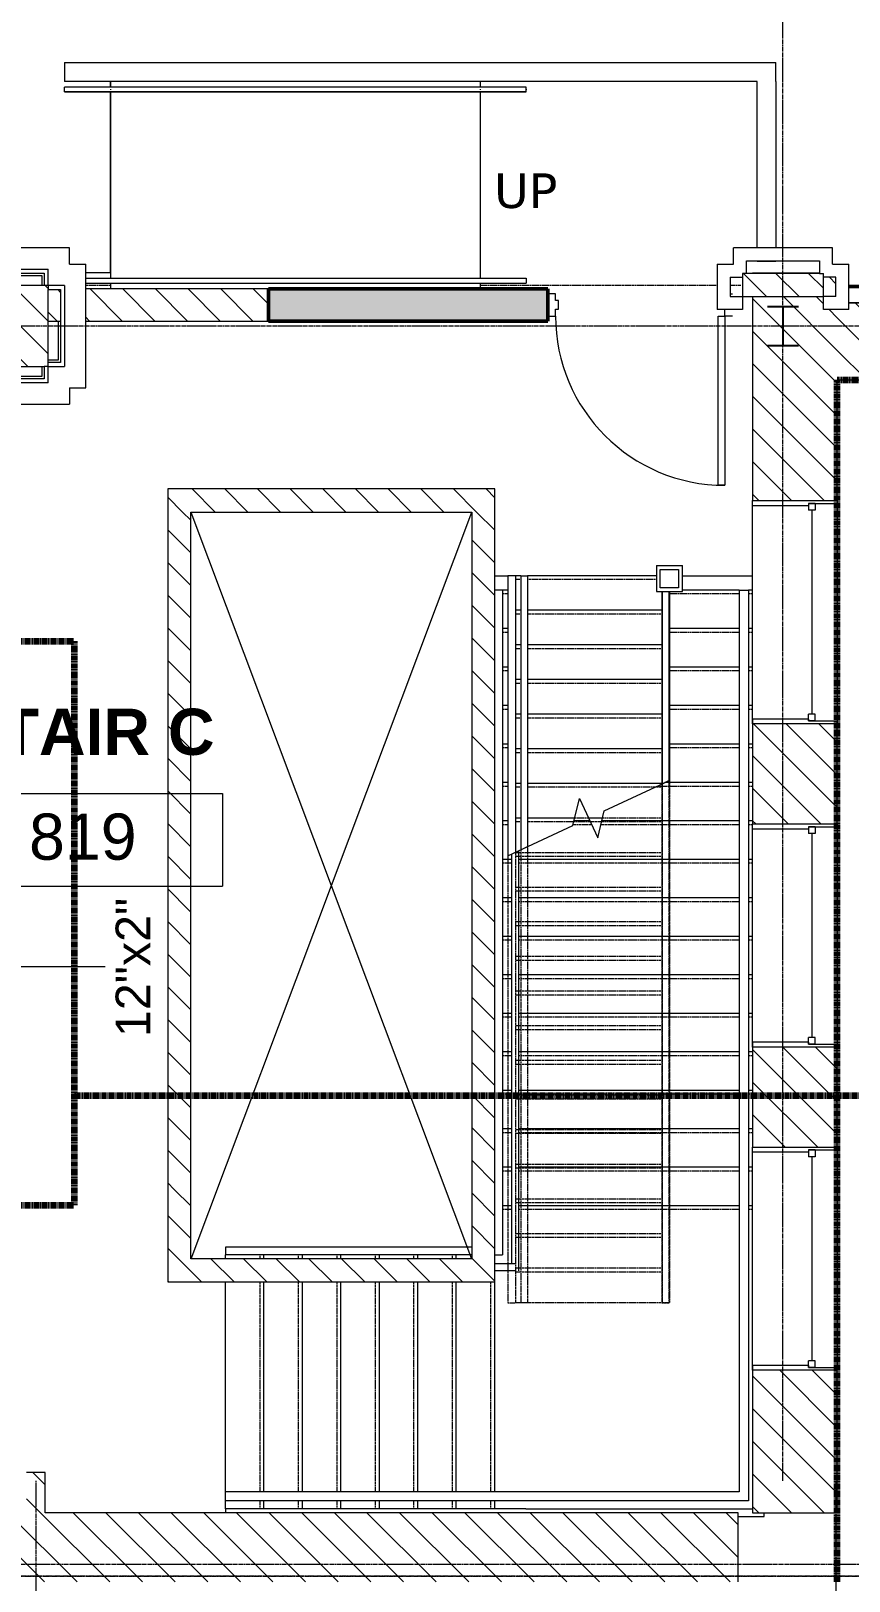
# Model space of a CAD drawing. Header units: inches. Extents: x -956 to 1409, y -1111 to 895.
# Drawn here: x -84.3 to 128.3, y -555.4 to -152.6 of the extents above; entities that cross this region are included whole.
import ezdxf

# ---------------------------------------------------------------- set-up
doc = ezdxf.new("R2010")
doc.units = ezdxf.units.IN
doc.header["$MEASUREMENT"] = 0
for name, pattern in [('Double Dash 3_8_', [1, 0.375, -0.125, 0.125, -0.125, 0.125, -0.125]), ('Double Dash 3_8__2_', [1, 0.375, -0.125, 0.125, -0.125, 0.125, -0.125]), ('Grid Line 1_4_', [0.4375, 0.25, -0.0625, 0.0625, -0.0625]), ('Overhead 1_16_', [0.101562, 0.0625, -0.039062]), ('Overhead 1_16__2_', [0.101562, 0.0625, -0.039062])]:
    doc.linetypes.add(name, pattern=pattern)
for name, color, linetype, lineweight in [('A-AREA-IDEN', 2, 'Continuous', 9), ('A-DETL', 90, 'Continuous', 13), ('A-DETL-THIN', 151, 'Continuous', 13), ('A-DOOR', 31, 'Continuous', 13), ('A-DOOR-FRAM', 31, 'Continuous', 20), ('A-FLOR', 192, 'Continuous', 13), ('A-FLOR-HRAL', 11, 'Continuous', 13), ('A-FLOR-HRAL-MBND', 5, 'Continuous', 13), ('A-FLOR-LEVL', 51, 'Continuous', 9), ('A-FLOR-LEVL-TEXT', 2, 'Continuous', 9), ('A-FLOR-OVHD', 1, 'Overhead 1_16__2_', 9), ('A-GENM', 13, 'Continuous', 9), ('A-GLAZ', 151, 'Continuous', 13), ('A-WALL', 113, 'Continuous', 13), ('A-WALL-PATT', 111, 'Continuous', 13), ('C-PROP-LINE', 91, 'Double Dash 3_8_', 20), ('E-CABL-TRAY-IDEN', 211, 'Continuous', 9), ('I-WALL', 2, 'Continuous', 13), ('S-COLS', 52, 'Continuous', 13), ('S-COLS-SYMB', 171, 'Continuous', 20), ('S-GRID', 1, 'Continuous', 9), ('S-STRS', 31, 'Continuous', 13), ('S-STRS-MBND', 31, 'Continuous', 13)]:
    doc.layers.add(name, color=color, linetype=linetype, lineweight=lineweight)
doc.styles.add('Arial_1', font='arial.ttf', dxfattribs={"height": 9})
doc.styles.add('Arial_3', font='arial.ttf', dxfattribs={"height": 12})
doc.styles.add('Arial_B', font='arialbd.ttf', dxfattribs={"height": 12})
doc.styles.add('Verdana', font='verdana.ttf', dxfattribs={"height": 9})
pattern_1 = [(135, (0, 0), (-4.24264, -4.24264), [])]

# ---------------------------------------------------------------- blocks, each defined once
blk = doc.blocks.new('Railing - Railing-855383-8TH FLOOR TELECOM UNDERFLOOR ROUTING PLAN')
at = {"layer": 'A-FLOR-HRAL', "color": 53, "lineweight": 9}
for p, q in [((40.65, -366.45), (40.65, -457.87)), ((42.4, -365.63), (42.4, -457.87)), ((40.65, -457.87), (40.65, -472.99)), ((42.4, -457.87), (42.4, -474.74)), ((41.52, -472.99), (36.27, -472.99)), ((41.52, -474.74), (36.27, -474.74))]:
    blk.add_line(p, q, dxfattribs=at)
blk = doc.blocks.new('Railing - Railing-855387-8TH FLOOR TELECOM UNDERFLOOR ROUTING PLAN')
at = {"layer": 'A-FLOR-HRAL', "color": 53, "lineweight": 9}
for p, q in [((99.82, -297.87), (102.23, -297.87)), ((99.82, -297.87), (99.82, -457.87)), ((102.23, -297.87), (102.23, -457.87)), ((99.82, -457.87), (99.82, -532.16)), ((102.23, -457.87), (102.23, -534.58)), ((-33.73, -534.58), (-33.73, -532.16)), ((36.27, -532.16), (-33.73, -532.16)), ((36.27, -534.58), (-33.73, -534.58)), ((46.27, -532.16), (36.27, -532.16)), ((46.27, -534.58), (36.27, -534.58)), ((99.82, -532.16), (46.27, -532.16)), ((102.23, -534.58), (46.27, -534.58))]:
    blk.add_line(p, q, dxfattribs=at)
blk = doc.blocks.new('Railing - Railing-856077-8TH FLOOR TELECOM UNDERFLOOR ROUTING PLAN')
at = {"layer": 'A-FLOR-HRAL', "color": 53, "lineweight": 9}
for p, q in [((43.02, -294.12), (44.77, -294.12)), ((43.02, -294.12), (43.02, -365.34)), ((44.77, -294.12), (44.77, -364.52)), ((43.02, -365.34), (44.77, -364.52))]:
    blk.add_line(p, q, dxfattribs=at)
at = {"layer": 'A-FLOR-HRAL-MBND', "color": 53, "linetype": 'Overhead 1_16_', "lineweight": 9}
for p, q in [((43.02, -365.34), (43.02, -483.12)), ((44.77, -364.52), (44.77, -483.12)), ((44.77, -483.12), (43.02, -483.12))]:
    blk.add_line(p, q, dxfattribs=at)
blk = doc.blocks.new('Railing - 6 1_4_-856964-8TH FLOOR TELECOM UNDERFLOOR ROUTING PLAN')
at = {"layer": 'A-FLOR-HRAL', "color": 53, "lineweight": 9}
for p, q in [((3.375, 3.375), (-3.375, 3.375)), ((-3.375, -3.375), (-3.375, 3.375)), ((2.375, 2.375), (-2.375, 2.375)), ((-2.375, 2.375), (-2.375, -2.375)), ((2.375, -2.375), (2.375, 2.375)), ((3.375, 3.375), (3.375, -3.375)), ((3.375, -3.375), (-3.375, -3.375)), ((-2.375, -2.375), (2.375, -2.375))]:
    blk.add_line(p, q, dxfattribs=at)
blk = doc.blocks.new('Railing - Railing-856081-8TH FLOOR TELECOM UNDERFLOOR ROUTING PLAN')
at = {"layer": 'A-FLOR-HRAL', "color": 53, "lineweight": 9}
for p, q in [((79.77, -298.24), (79.77, -348.2)), ((81.52, -298.24), (81.52, -347.39)), ((79.77, -348.2), (81.52, -347.39))]:
    blk.add_line(p, q, dxfattribs=at)
at = {"layer": 'A-FLOR-HRAL-MBND', "color": 53, "linetype": 'Overhead 1_16_', "lineweight": 9}
for p, q in [((79.77, -348.2), (79.77, -483.12)), ((81.52, -347.39), (81.52, -483.12)), ((81.52, -483.12), (79.77, -483.12))]:
    blk.add_line(p, q, dxfattribs=at)
at = {"extrusion": (0, 0, -1), "zscale": -1}
blk.add_blockref('Railing - 6 1_4_-856964-8TH FLOOR TELECOM UNDERFLOOR ROUTING PLAN', (-81.65, -294.87), dxfattribs=at)
blk = doc.blocks.new('Decorative-Column - 8th - Standard-V6-8TH FLOOR TELECOM UNDERFLOOR ROUTING PLAN')
at = {"layer": 'A-GENM'}
h = blk.add_hatch(dxfattribs=at)
h.set_pattern_fill('FP_15', color=53, style=0, pattern_type=2)
h.set_pattern_definition([(135, (90.32, 229.744), (-4.24264, -4.24264), [])])
h.paths.add_polyline_path([(3.74, -10), (10.5, -10), (10.5, 11), (-10.5, 11), (-10.5, -10), (-7.31, -10)], flags=0)
at = {"layer": 'A-GENM', "color": 53}
for p, q in [((-16.07, 16.57), (-16.07, 20.82)), ((16.07, 20.82), (-16.07, 20.82)), ((16.07, 16.57), (16.07, 20.82)), ((-20.32, 16.57), (-20.32, -15.57)), ((-16.07, 16.57), (-20.32, 16.57)), ((16.07, 16.57), (20.32, 16.57)), ((20.32, -15.57), (20.32, 16.57)), ((-10.5, 15.25), (-10.5, 11)), ((-10.5, 15.25), (10.5, 15.25)), ((-9.5, 14.25), (9.5, 14.25)), ((-9.5, 11), (-9.5, 14.25)), ((-8.84, 11), (-8.84, 13.59)), ((-8.84, 13.59), (8.84, 13.59)), ((8.84, 13.59), (8.84, 11)), ((9.5, 14.25), (9.5, 11)), ((10.5, 11), (10.5, 15.25)), ((-14.75, -10), (-14.75, 11)), ((-10.5, 11), (-14.75, 11)), ((-13.75, 10), (-10.5, 10)), ((-13.75, -9), (-13.75, 10)), ((-13.09, -8.34), (-13.09, 9.34)), ((-13.09, 9.34), (-10.5, 9.34)), ((-10.5, 11), (-10.5, 10)), ((-10.5, 11), (-9.5, 11)), ((10.5, 11), (9.5, 11)), ((10.5, 11), (10.5, 10)), ((14.75, 11), (10.5, 11)), ((10.5, 10), (13.75, 10)), ((13.75, 10), (13.75, -9)), ((14.75, 11), (14.75, -10)), ((13.09, 1.79), (13.09, -8.34)), ((-14.75, -10), (-10.5, -10)), ((-10.5, -9), (-13.75, -9)), ((-10.5, -8.34), (-13.09, -8.34)), ((-10.5, -10), (-10.5, -9)), ((-10.5, -10), (-10.5, -14.25)), ((-10.5, -10), (-9.5, -10)), ((-9.5, -13.25), (-9.5, -10)), ((-8.84, -12.59), (-8.84, -10)), ((8.84, -10), (8.84, -12.59)), ((10.5, -10), (9.5, -10)), ((9.5, -10), (9.5, -13.25)), ((13.09, -8.34), (10.5, -8.34)), ((10.5, -10), (10.5, -9)), ((13.75, -9), (10.5, -9)), ((10.5, -10), (14.75, -10)), ((10.5, -14.25), (10.5, -10)), ((-16.07, -15.57), (-20.32, -15.57)), ((-16.07, -15.57), (-16.07, -19.82)), ((10.5, -14.25), (-10.5, -14.25)), ((9.5, -13.25), (-9.5, -13.25)), ((8.84, -12.59), (-8.84, -12.59)), ((16.07, -15.57), (20.32, -15.57)), ((16.07, -15.57), (16.07, -19.82)), ((-16.07, -19.82), (16.07, -19.82))]:
    blk.add_line(p, q, dxfattribs=at)
at = {"layer": 'S-COLS', "color": 133, "lineweight": 20}
for p, q in [((-10.5, 10), (-10.5, -9)), ((9.5, 11), (-9.5, 11)), ((10.5, -9), (10.5, 10)), ((-9.5, -10), (9.5, -10))]:
    blk.add_line(p, q, dxfattribs=at)
blk = doc.blocks.new('Double Hung - 58_ x 92_-1085034-8TH FLOOR TELECOM UNDERFLOOR ROUTING PLAN')
at = {"layer": 'A-GLAZ', "color": 133, "lineweight": 20}
for p, q in [((-29, 11), (-28.25, 11)), ((-28.25, 3.5), (-28.25, 11)), ((28.25, 3.5), (28.25, 11)), ((29, 11), (28.25, 11)), ((-28.25, 5.25), (-28.25, 3.5)), ((-28.25, 5.25), (-26.5, 5.25)), ((-26.5, 5.25), (-26.5, 3.5)), ((-26.5, 4.375), (26.5, 4.375)), ((26.5, 5.25), (26.5, 3.5)), ((28.25, 5.25), (26.5, 5.25)), ((28.25, 5.25), (28.25, 3.5)), ((-28.25, 3.5), (-26.5, 3.5)), ((-28.25, 3.5), (-27.75, 3.5)), ((-27.75, -11), (-27.75, 3.5)), ((28.25, 3.5), (26.5, 3.5)), ((27.75, 3.5), (28.25, 3.5)), ((27.75, 3.5), (27.75, -11)), ((-27.75, -11), (-29, -11)), ((27.75, -11), (29, -11))]:
    blk.add_line(p, q, dxfattribs=at)
blk = doc.blocks.new('Decorative-Pier - 8th - Standard-3382644-8TH FLOOR TELECOM UNDERFLOOR ROUTING PLAN')
at = {"layer": 'A-GENM'}
h = blk.add_hatch(dxfattribs=at)
h.set_pattern_fill('FP_27', color=53, style=0, pattern_type=2)
h.set_pattern_definition([(315, (111.18, -225.569), (4.24264, 4.24264), [])])
h.paths.add_polyline_path([(10.5, -4), (-10.5, -4), (-10.5, -10), (10.5, -10), (10.5, -5.63)], flags=0)
at = {"layer": 'A-GENM', "color": 53}
for p, q in [((-17.14, -0.61), (-10.5, -0.61)), ((-17.14, -0.61), (-17.14, -12.39)), ((-13.75, -4), (-13.75, -9)), ((-13.75, -4), (-10.5, -4)), ((-10.5, -0.61), (-10.5, -4)), ((10.5, -4), (10.5, -0.61)), ((10.5, -0.61), (17.14, -0.61)), ((13.75, -4), (10.5, -4)), ((13.75, -9), (13.75, -4)), ((17.14, -12.39), (17.14, -0.61)), ((-13.75, -9), (-10.5, -9)), ((-10.5, -9), (-10.5, -10)), ((-9.5, -10), (-10.5, -10)), ((-9.5, -13.25), (-9.5, -10)), ((9.5, -10), (10.5, -10)), ((9.5, -10), (9.5, -13.25)), ((10.5, -10), (10.5, -9)), ((13.75, -9), (10.5, -9)), ((-12.89, -12.39), (-17.14, -12.39)), ((-12.89, -12.39), (-12.89, -16.64)), ((9.5, -13.25), (-9.5, -13.25)), ((17.14, -12.39), (12.89, -12.39)), ((12.89, -12.39), (12.89, -16.64)), ((-12.89, -16.64), (12.89, -16.64))]:
    blk.add_line(p, q, dxfattribs=at)
at = {"layer": 'S-COLS', "color": 133, "lineweight": 20}
for p, q in [((10.5, -4), (-10.5, -4)), ((-10.5, -4), (-10.5, -9)), ((10.5, -9), (10.5, -4)), ((-9.5, -10), (9.5, -10))]:
    blk.add_line(p, q, dxfattribs=at)
blk = doc.blocks.new('Single-HM Frame - Stair - 90min 44_-4006819-8TH FLOOR TELECOM UNDERFLOOR ROUTING PLAN')
at = {"layer": 'A-DOOR', "color": 253}
for p, q in [((-22, 2.87), (-21.99, 46.87)), ((-21.99, 46.87), (-20.24, 46.87)), ((-20.24, 46.87), (-20.25, 2.87)), ((-20.25, 2.87), (-22, 2.87))]:
    blk.add_line(p, q, dxfattribs=at)
blk.add_arc((-22, 2.87), 44, 360, 89.99, dxfattribs=at)
at = {"layer": 'A-DOOR-FRAM', "color": 133}
for p, q in [((-24, 2.87), (-22, 2.87)), ((-22, 2.87), (-22, 1.19)), ((21.25, 1.12), (21.25, -1.12)), ((22, 1.12), (21.25, 1.12)), ((22, 2.87), (22, 1.12)), ((24, 2.87), (22, 2.87)), ((-23.39, -2.87), (-24, -2.87)), ((21.25, -1.12), (22, -1.12)), ((22, -1.12), (22, -2.87)), ((22, -2.87), (24, -2.87))]:
    blk.add_line(p, q, dxfattribs=at)
blk = doc.blocks.new('Railing - Railing-5363172-8TH FLOOR TELECOM UNDERFLOOR ROUTING PLAN')
at = {"layer": 'A-FLOR-HRAL', "color": 53, "lineweight": 9}
for p, q in [((-70, -216.83), (-63.57, -216.83)), ((-63.57, -216.83), (32.43, -216.83)), ((32.43, -216.83), (44.43, -216.83)), ((44.43, -216.83), (44.43, -218.08)), ((-70, -218.08), (-63.57, -218.08)), ((-63.57, -218.08), (32.43, -218.08)), ((32.43, -218.08), (44.43, -218.08))]:
    blk.add_line(p, q, dxfattribs=at)
blk = doc.blocks.new('Top Rail Type - Top Rail_Internal_-5372701-8TH FLOOR TELECOM UNDERFLOOR ROUTING PLAN')
at = {"layer": 'A-FLOR-HRAL', "color": 53, "lineweight": 9}
for p, q in [((-63.6, -167.16), (-75.57, -167.16)), ((-75.57, -167.88), (-75.57, -167.69)), ((-75.57, -168.41), (-63.6, -168.41)), ((32.4, -167.16), (-63.6, -167.16)), ((-63.6, -168.41), (32.4, -168.41)), ((44.43, -167.16), (32.4, -167.16)), ((32.4, -168.41), (44.43, -168.41)), ((44.43, -167.69), (44.43, -167.88))]:
    blk.add_line(p, q, dxfattribs=at)
for points in [[(-63.57, -167.69), (-63.57, -167.72), (-63.57, -167.78), (-63.57, -167.84), (-63.57, -167.87)], [(32.43, -167.69), (32.43, -167.72), (32.43, -167.78), (32.43, -167.84), (32.43, -167.87)]]:
    blk.add_open_spline(points, degree=3, dxfattribs=at)
blk = doc.blocks.new('Top Rail Type - Top Rail_Internal_-V118-8TH FLOOR TELECOM UNDERFLOOR ROUTING PLAN')
at = {"layer": 'A-FLOR-HRAL', "color": 53, "lineweight": 9}
for p, q in [((-75.57, -168.41), (-75.57, -167.16)), ((-63.57, -167.16), (-75.57, -167.16)), ((-63.57, -168.41), (-75.57, -168.41)), ((32.43, -167.16), (-63.57, -167.16)), ((32.43, -168.41), (-63.57, -168.41)), ((44.43, -167.16), (32.43, -167.16)), ((44.43, -168.41), (32.43, -168.41)), ((44.43, -168.41), (44.43, -167.16))]:
    blk.add_line(p, q, dxfattribs=at)
blk = doc.blocks.new('Family - ___-850868-8TH FLOOR TELECOM UNDERFLOOR ROUTING PLAN')
at = {"layer": 'C-PROP-LINE', "color": 133, "linetype": 'Double Dash 3_8__2_'}
blk.add_line((-889.89, -554.08), (389.27, -554.08), dxfattribs=at)
blk = doc.blocks.new('Family - ___-851313-8TH FLOOR TELECOM UNDERFLOOR ROUTING PLAN')
at = {"layer": 'C-PROP-LINE', "color": 133, "linetype": 'Double Dash 3_8__2_'}
blk.add_line((389.27, -554.08), (-889.89, -554.08), dxfattribs=at)
blk = doc.blocks.new('18433_1 - AEO NY - CENTRAL_rvt-1-8TH FLOOR TELECOM UNDERFLOOR ROUTING PLAN')
at = {"layer": 'A-WALL-PATT', "lineweight": 9}
h = blk.add_hatch(dxfattribs=at)
h.set_pattern_fill('FP_1', color=53, style=0, pattern_type=2)
h.set_pattern_definition(pattern_1)
h.paths.add_polyline_path([(125.27, -537.62), (125.27, -500.62), (103.27, -500.62), (103.27, -537.62)], flags=0)
h.paths.add_polyline_path([(125.27, -442.62), (125.27, -416.62), (103.27, -416.62), (103.27, -442.62)], flags=0)
h.paths.add_polyline_path([(125.27, -358.62), (125.27, -332.62), (103.27, -332.62), (103.27, -358.62)], flags=0)
h.paths.add_polyline_path([(125.27, -274.62), (125.27, -224.96), (121.68, -224.96), (121.68, -221.57), (103.27, -221.57), (103.27, -274.62)], flags=0)
h.paths.add_polyline_path([(121.68, -221.57), (124.93, -221.57), (124.93, -216.57), (121.68, -216.57), (121.68, -219.94)], flags=0)
h = blk.add_hatch(dxfattribs=at)
h.set_pattern_fill('FP_1', color=53, style=0, pattern_type=2)
h.set_pattern_definition(pattern_1)
h.paths.add_polyline_path([(-22.54, -227.96), (-22.54, -219.58), (-70, -219.58), (-70, -227.96), (-42.38, -227.96)], flags=0)
h.paths.add_polyline_path([(-76.57, -227.96), (-76.57, -219.74), (-79.82, -219.74), (-79.82, -227.96)], flags=0)
at = {"layer": 'A-WALL-PATT'}
for points in [[(41.9, -227.96), (41.9, -219.58), (-22.54, -219.58), (-22.54, -227.96)], [(41.9, -227.96), (50.04, -227.96), (50.04, -219.58), (41.9, -219.58)]]:
    blk.add_hatch(color=253, dxfattribs=at).paths.add_polyline_path(points, flags=0)
at = {"layer": 'A-WALL-PATT', "lineweight": 9}
h = blk.add_hatch(dxfattribs=at)
h.set_pattern_fill('FP_1', color=53, style=0, pattern_type=2)
h.set_pattern_definition(pattern_1)
h.paths.add_polyline_path([(633.4, -243.24), (633.4, -223.24), (632.32, -223.24), (632.32, -224.96), (625.68, -224.96), (625.68, -223.24), (604.68, -223.24), (604.68, -224.96), (598.04, -224.96), (598.04, -223.24), (585.27, -223.24), (585.27, -243.24), (620.57, -243.24)], flags=0)
h.paths.add_polyline_path([(532.18, -243.24), (537.27, -243.24), (537.27, -223.24), (513.27, -223.24), (513.27, -243.24)], flags=0)
h.paths.add_polyline_path([(441.27, -243.24), (465.27, -243.24), (465.27, -223.24), (441.27, -223.24)], flags=0)
h.paths.add_polyline_path([(333.27, -243.24), (393.27, -243.24), (393.27, -223.24), (382.82, -223.24), (382.82, -224.96), (376.18, -224.96), (376.18, -223.24), (355.18, -223.24), (355.18, -224.96), (348.54, -224.96), (348.54, -223.24), (333.27, -223.24), (333.27, -232.04)], flags=0)
h.paths.add_polyline_path([(285.27, -243.24), (285.27, -223.24), (261.27, -223.24), (261.27, -243.24)], flags=0)
h.paths.add_polyline_path([(213.27, -243.24), (213.27, -223.24), (189.27, -223.24), (189.27, -243.24)], flags=0)
h.paths.add_polyline_path([(141.27, -243.24), (141.27, -223.24), (128.32, -223.24), (128.32, -224.96), (125.27, -224.96), (125.27, -243.24), (134.41, -243.24)], flags=0)
h = blk.add_hatch(dxfattribs=at)
h.set_pattern_fill('FP_1', color=53, style=0, pattern_type=2)
h.set_pattern_definition(pattern_1)
h.paths.add_polyline_path([(30.27, -277.58), (36.27, -277.58), (36.27, -271.58), (-48.73, -271.58), (-48.73, -277.58), (-42.38, -277.58)], flags=0)
h = blk.add_hatch(dxfattribs=at)
h.set_pattern_fill('FP_1', color=53, style=0, pattern_type=2)
h.set_pattern_definition(pattern_1)
h.paths.add_polyline_path([(-42.73, -381.11), (-42.73, -277.58), (-48.73, -277.58), (-48.73, -381.11)], flags=0)
h = blk.add_hatch(dxfattribs=at)
h.set_pattern_fill('FP_1', color=53, style=0, pattern_type=2)
h.set_pattern_definition(pattern_1)
h.paths.add_polyline_path([(36.27, -477.62), (36.27, -277.58), (30.27, -277.58), (30.27, -477.62)], flags=0)
h = blk.add_hatch(dxfattribs=at)
h.set_pattern_fill('FP_1', color=53, style=0, pattern_type=2)
h.set_pattern_definition(pattern_1)
h.paths.add_polyline_path([(-42.73, -453.6), (-42.73, -381.11), (-48.73, -381.11), (-48.73, -453.6)], flags=0)
h = blk.add_hatch(dxfattribs=at)
h.set_pattern_fill('FP_1', color=53, style=0, pattern_type=2)
h.set_pattern_definition(pattern_1)
h.paths.add_polyline_path([(-42.73, -477.62), (-42.73, -453.6), (-48.73, -453.6), (-48.73, -477.62)], flags=0)
h = blk.add_hatch(dxfattribs=at)
h.set_pattern_fill('FP_1', color=53, style=0, pattern_type=2)
h.set_pattern_definition(pattern_1)
h.paths.add_polyline_path([(30.27, -477.62), (30.27, -471.62), (-42.73, -471.62), (-42.73, -477.62), (-42.38, -477.62)], flags=0)
h = blk.add_hatch(dxfattribs=at)
h.set_pattern_fill('FP_1', color=53, style=0, pattern_type=2)
h.set_pattern_definition(pattern_1)
h.paths.add_polyline_path([(-80.54, -537.62), (-80.54, -527.18), (-85.41, -527.18), (-85.41, -537.62)], flags=0)
h = blk.add_hatch(dxfattribs=at)
h.set_pattern_fill('FP_1', color=53, style=0, pattern_type=2)
h.set_pattern_definition(pattern_1)
h.paths.add_polyline_path([(99.52, -555.62), (99.52, -537.62), (-361.03, -537.62), (-361.03, -555.62), (46.01, -555.62)], flags=0)
h.paths.add_polyline_path([(-514.73, -555.62), (-513.41, -555.62), (-513.41, -537.62), (-853.35, -537.62), (-853.35, -555.62), (-520.1, -555.62)], flags=0)
at = {"layer": 'A-DETL-THIN', "color": 53, "lineweight": 9}
for p, q in [((-42.73, -277.58), (30.18, -471.62)), ((-42.63, -471.62), (30.27, -277.58))]:
    blk.add_line(p, q, dxfattribs=at)
at = {"layer": 'A-FLOR', "color": 253}
for p, q in [((-63.57, -167.16), (-63.57, -165.66)), ((-63.57, -215.32), (-63.57, -168.41)), ((-70, -215.32), (-63.57, -215.32))]:
    blk.add_line(p, q, dxfattribs=at)
at = {"layer": 'A-FLOR', "color": 53, "lineweight": 9}
for p, q in [((36.27, -294.12), (39.65, -294.12)), ((85.02, -294.12), (103.27, -294.12)), ((-33.73, -532.16), (-33.73, -477.62)), ((-33.73, -536.62), (-33.73, -534.58))]:
    blk.add_line(p, q, dxfattribs=at)
at = {"layer": 'A-FLOR-LEVL', "color": 53}
for p, q in [((-63.57, -165.66), (-63.57, -167.16)), ((-63.57, -168.41), (-63.57, -216.83)), ((32.43, -165.66), (32.43, -167.16)), ((32.43, -168.41), (32.43, -216.83)), ((-63.57, -218.08), (-63.57, -219.58)), ((32.43, -218.08), (32.43, -219.58))]:
    blk.add_line(p, q, dxfattribs=at)
at = {"layer": 'A-FLOR-OVHD', "color": 53, "linetype": 'Overhead 1_16_'}
for p, q in [((-63.57, -218.74), (-70, -218.74)), ((94.04, -218.74), (32.43, -218.74)), ((100.18, -218.74), (97.43, -218.74))]:
    blk.add_line(p, q, dxfattribs=at)
at = {"layer": 'A-WALL', "color": 133, "lineweight": 20}
for p, q in [((120.68, -215.55), (103.27, -215.55)), ((103.27, -221.57), (103.27, -274.62)), ((125.27, -243.24), (141.27, -243.24)), ((125.27, -274.62), (125.27, -243.24)), ((36.27, -271.58), (-48.73, -271.58)), ((-48.73, -271.58), (-48.73, -277.58)), ((36.27, -277.58), (36.27, -271.58)), ((-48.73, -277.58), (-48.73, -381.11)), ((-42.73, -277.58), (30.27, -277.58)), ((-42.73, -381.11), (-42.73, -277.58)), ((30.27, -277.58), (30.27, -471.62)), ((36.27, -477.62), (36.27, -277.58)), ((103.27, -274.62), (125.27, -274.62)), ((125.27, -332.62), (103.27, -332.62)), ((103.27, -332.62), (103.27, -358.62)), ((125.27, -358.62), (125.27, -332.62)), ((103.27, -358.62), (125.27, -358.62)), ((-48.73, -381.11), (-48.73, -453.6)), ((-42.73, -453.6), (-42.73, -381.11)), ((125.27, -416.62), (103.27, -416.62)), ((103.27, -416.62), (103.27, -442.62)), ((125.27, -442.62), (125.27, -416.62)), ((103.27, -442.62), (125.27, -442.62)), ((-48.73, -453.6), (-48.73, -477.62)), ((-42.73, -471.62), (-42.73, -453.6)), ((30.27, -471.62), (-42.73, -471.62)), ((-48.73, -477.62), (-42.73, -477.62)), ((-42.73, -477.62), (30.27, -477.62)), ((30.27, -477.62), (36.27, -477.62)), ((125.27, -500.62), (103.27, -500.62)), ((103.27, -500.62), (103.27, -537.62)), ((125.27, -537.62), (125.27, -500.62)), ((99.52, -537.62), (-80.54, -537.62)), ((99.52, -555.62), (99.52, -537.62)), ((103.27, -537.62), (125.27, -537.62))]:
    blk.add_line(p, q, dxfattribs=at)
at = {"layer": 'A-WALL', "color": 53, "lineweight": 9}
for p, q in [((141.27, -223.24), (128.32, -223.24)), ((103.27, -332.62), (103.27, -274.62)), ((125.27, -274.62), (125.27, -332.62)), ((103.27, -416.62), (103.27, -358.62)), ((125.27, -358.62), (125.27, -416.62)), ((103.27, -500.62), (103.27, -442.62)), ((125.27, -442.62), (125.27, -500.62))]:
    blk.add_line(p, q, dxfattribs=at)
at = {"layer": 'I-WALL', "color": 253}
for p, q in [((-75.57, -160.78), (109.31, -160.78)), ((-75.57, -160.78), (-75.57, -165.66)), ((109.31, -165.66), (109.31, -160.78)), ((104.43, -165.66), (-75.57, -165.66)), ((104.43, -208.93), (104.43, -165.66)), ((109.31, -165.66), (109.31, -208.93)), ((104.43, -212.49), (104.43, -212.32)), ((109.31, -212.49), (104.43, -212.49)), ((109.31, -212.32), (109.31, -212.49)), ((128.32, -223.24), (141.27, -223.24))]:
    blk.add_line(p, q, dxfattribs=at)
at = {"layer": 'I-WALL', "color": 133, "lineweight": 20}
for p, q in [((-22.54, -219.58), (-70, -219.58)), ((-22.54, -227.96), (-22.54, -219.58)), ((-79.82, -227.96), (-76.57, -227.96)), ((-70, -227.96), (-22.54, -227.96)), ((-80.54, -527.18), (-85.41, -527.18)), ((-80.54, -537.62), (-80.54, -527.18))]:
    blk.add_line(p, q, dxfattribs=at)
at = {"layer": 'I-WALL', "color": 213, "lineweight": 50}
for p, q in [((41.9, -219.58), (-22.54, -219.58)), ((-22.54, -219.58), (-22.54, -227.96)), ((50.04, -219.58), (41.9, -219.58)), ((50.04, -227.96), (50.04, -219.58)), ((213.27, -218.99), (128.32, -218.99)), ((-22.54, -227.96), (41.9, -227.96)), ((41.9, -227.96), (50.04, -227.96))]:
    blk.add_line(p, q, dxfattribs=at)
at = {"layer": 'S-GRID', "linetype": 'Grid Line 1_4_'}
for p, q in [((111.15, -529.37), (111.15, 870.85)), ((965.79, -229.24), (-931.82, -229.24)), ((-82.98, -529.37), (-82.98, -1087.29)), ((124.9, -529.37), (124.9, -1087.29)), ((444.9, -551.12), (-904.42, -551.12))]:
    blk.add_line(p, q, dxfattribs=at)
at = {"layer": 'S-STRS', "color": 53, "lineweight": 9}
for p, q in [((38.27, -297.87), (36.27, -297.87)), ((38.27, -297.87), (38.27, -307.87)), ((39.65, -297.87), (38.27, -297.87)), ((41.65, -294.12), (39.65, -294.12)), ((39.65, -294.12), (39.65, -366.91)), ((41.65, -294.12), (41.65, -303.12)), ((43.02, -294.12), (41.65, -294.12)), ((78.27, -294.12), (44.77, -294.12)), ((99.82, -297.87), (85.02, -297.87)), ((103.27, -297.87), (102.23, -297.87)), ((79.65, -298.24), (79.65, -303.12)), ((81.65, -298.24), (81.65, -347.33)), ((41.65, -303.12), (41.65, -312.12)), ((43.02, -303.12), (41.65, -303.12)), ((79.65, -303.12), (44.77, -303.12)), ((79.65, -303.12), (79.65, -312.12)), ((38.27, -307.87), (38.27, -317.87)), ((39.65, -307.87), (38.27, -307.87)), ((99.82, -307.87), (81.65, -307.87)), ((103.27, -307.87), (102.23, -307.87)), ((41.65, -312.12), (41.65, -321.12)), ((43.02, -312.12), (41.65, -312.12)), ((79.65, -312.12), (44.77, -312.12)), ((79.65, -312.12), (79.65, -321.12)), ((38.27, -317.87), (38.27, -327.87)), ((39.65, -317.87), (38.27, -317.87)), ((99.82, -317.87), (81.65, -317.87)), ((103.27, -317.87), (102.23, -317.87)), ((41.65, -321.12), (41.65, -330.12)), ((43.02, -321.12), (41.65, -321.12)), ((79.65, -321.12), (44.77, -321.12)), ((79.65, -321.12), (79.65, -330.12)), ((38.27, -327.87), (38.27, -337.87)), ((39.65, -327.87), (38.27, -327.87)), ((41.65, -330.12), (41.65, -339.12)), ((43.02, -330.12), (41.65, -330.12)), ((79.65, -330.12), (44.77, -330.12)), ((79.65, -330.12), (79.65, -339.12)), ((99.82, -327.87), (81.65, -327.87)), ((103.27, -327.87), (102.23, -327.87)), ((38.27, -337.87), (38.27, -347.87)), ((39.65, -337.87), (38.27, -337.87)), ((99.82, -337.87), (81.65, -337.87)), ((103.27, -337.87), (102.23, -337.87)), ((41.65, -339.12), (41.65, -348.12)), ((43.02, -339.12), (41.65, -339.12)), ((79.65, -339.12), (44.77, -339.12)), ((79.65, -339.12), (79.65, -348.12)), ((38.27, -347.87), (38.27, -357.87)), ((39.65, -347.87), (38.27, -347.87)), ((41.65, -348.12), (41.65, -357.12)), ((43.02, -348.12), (41.65, -348.12)), ((79.65, -348.12), (44.77, -348.12)), ((79.65, -348.12), (79.65, -348.26)), ((99.82, -347.87), (80.48, -347.87)), ((103.27, -347.87), (102.23, -347.87)), ((38.27, -357.87), (38.27, -367.87)), ((39.65, -357.87), (38.27, -357.87)), ((41.65, -357.12), (41.65, -365.98)), ((43.02, -357.12), (41.65, -357.12)), ((57.03, -357.12), (44.77, -357.12)), ((61, -357.87), (56.85, -357.87)), ((64.26, -357.12), (60.65, -357.12)), ((99.82, -357.87), (64.08, -357.87)), ((103.27, -357.87), (102.23, -357.87)), ((38.27, -367.87), (38.27, -377.87)), ((40.65, -367.87), (38.27, -367.87)), ((99.82, -367.87), (42.4, -367.87)), ((103.27, -367.87), (102.23, -367.87)), ((38.27, -377.87), (38.27, -387.87)), ((40.65, -377.87), (38.27, -377.87)), ((99.82, -377.87), (42.4, -377.87)), ((103.27, -377.87), (102.23, -377.87)), ((38.27, -387.87), (38.27, -397.87)), ((40.65, -387.87), (38.27, -387.87)), ((99.82, -387.87), (42.4, -387.87)), ((103.27, -387.87), (102.23, -387.87)), ((38.27, -397.87), (38.27, -407.87)), ((40.65, -397.87), (38.27, -397.87)), ((99.82, -397.87), (42.4, -397.87)), ((103.27, -397.87), (102.23, -397.87)), ((38.27, -407.87), (38.27, -417.87)), ((40.65, -407.87), (38.27, -407.87)), ((99.82, -407.87), (42.4, -407.87)), ((103.27, -407.87), (102.23, -407.87)), ((38.27, -417.87), (38.27, -427.87)), ((40.65, -417.87), (38.27, -417.87)), ((99.82, -417.87), (42.4, -417.87)), ((103.27, -417.87), (102.23, -417.87)), ((38.27, -427.87), (38.27, -437.87)), ((40.65, -427.87), (38.27, -427.87)), ((99.82, -427.87), (42.4, -427.87)), ((103.27, -427.87), (102.23, -427.87)), ((38.27, -437.87), (38.27, -447.87)), ((40.65, -437.87), (38.27, -437.87)), ((99.82, -437.87), (42.4, -437.87)), ((103.27, -437.87), (102.23, -437.87)), ((38.27, -447.87), (38.27, -457.87)), ((40.65, -447.87), (38.27, -447.87)), ((99.82, -447.87), (42.4, -447.87)), ((103.27, -447.87), (102.23, -447.87)), ((38.27, -457.87), (38.27, -459.83)), ((40.65, -457.87), (38.27, -457.87)), ((99.82, -457.87), (42.4, -457.87)), ((103.27, -457.87), (102.23, -457.87)), ((38.27, -459.83), (38.27, -470.62)), ((-33.73, -468.62), (-33.73, -470.62)), ((30.27, -468.62), (-33.73, -468.62)), ((-23.73, -470.62), (-33.73, -470.62)), ((-33.73, -471.62), (-33.73, -470.62)), ((-13.73, -470.62), (-23.73, -470.62)), ((-23.73, -471.62), (-23.73, -470.62)), ((-3.73, -470.62), (-13.73, -470.62)), ((-13.73, -471.62), (-13.73, -470.62)), ((6.27, -470.62), (-3.73, -470.62)), ((-3.73, -471.62), (-3.73, -470.62)), ((16.27, -470.62), (6.27, -470.62)), ((6.27, -471.62), (6.27, -470.62)), ((26.27, -470.62), (16.27, -470.62)), ((16.27, -471.62), (16.27, -470.62)), ((30.27, -470.62), (26.27, -470.62)), ((26.27, -471.62), (26.27, -470.62)), ((36.27, -470.62), (38.27, -470.62)), ((-33.73, -532.16), (-33.73, -477.62)), ((-23.73, -532.16), (-23.73, -477.62)), ((-13.73, -532.16), (-13.73, -477.62)), ((-3.73, -532.16), (-3.73, -477.62)), ((6.27, -532.16), (6.27, -477.62)), ((16.27, -532.16), (16.27, -477.62)), ((26.27, -532.16), (26.27, -477.62)), ((36.27, -532.16), (36.27, -477.62)), ((-33.73, -536.62), (-33.73, -534.58)), ((-23.73, -536.62), (-23.73, -534.58)), ((-13.73, -536.62), (-13.73, -534.58)), ((-3.73, -536.62), (-3.73, -534.58)), ((6.27, -536.62), (6.27, -534.58)), ((16.27, -536.62), (16.27, -534.58)), ((26.27, -536.62), (26.27, -534.58)), ((36.27, -536.62), (36.27, -534.58)), ((-33.73, -536.62), (-33.73, -537.62)), ((-23.73, -536.62), (-33.73, -536.62)), ((-13.73, -536.62), (-23.73, -536.62)), ((-3.73, -536.62), (-13.73, -536.62)), ((6.27, -536.62), (-3.73, -536.62)), ((16.27, -536.62), (6.27, -536.62)), ((26.27, -536.62), (16.27, -536.62)), ((36.27, -536.62), (26.27, -536.62)), ((44.31, -536.62), (36.27, -536.62)), ((44.31, -536.62), (103.27, -536.62)), ((99.52, -538.62), (106.27, -538.62)), ((106.27, -538.62), (106.27, -537.62))]:
    blk.add_line(p, q, dxfattribs=at)
at = {"layer": 'S-STRS', "color": 53, "linetype": 'Overhead 1_16_', "lineweight": 9}
for p, q in [((43.02, -295.12), (41.65, -295.12)), ((78.27, -295.12), (44.77, -295.12)), ((39.65, -298.87), (38.27, -298.87)), ((99.82, -298.87), (81.65, -298.87)), ((103.27, -298.87), (102.23, -298.87)), ((43.02, -304.12), (41.65, -304.12)), ((79.65, -304.12), (44.77, -304.12)), ((39.65, -308.87), (38.27, -308.87)), ((99.82, -308.87), (81.65, -308.87)), ((103.27, -308.87), (102.23, -308.87)), ((43.02, -313.12), (41.65, -313.12)), ((79.65, -313.12), (44.77, -313.12)), ((39.65, -318.87), (38.27, -318.87)), ((43.02, -322.12), (41.65, -322.12)), ((79.65, -322.12), (44.77, -322.12)), ((99.82, -318.87), (81.65, -318.87)), ((103.27, -318.87), (102.23, -318.87)), ((39.65, -328.87), (38.27, -328.87)), ((99.82, -328.87), (81.65, -328.87)), ((103.27, -328.87), (102.23, -328.87)), ((43.02, -331.12), (41.65, -331.12)), ((79.65, -331.12), (44.77, -331.12)), ((39.65, -338.87), (38.27, -338.87)), ((43.02, -340.12), (41.65, -340.12)), ((79.65, -340.12), (44.77, -340.12)), ((99.82, -338.87), (81.65, -338.87)), ((103.27, -338.87), (102.23, -338.87)), ((39.65, -348.87), (38.27, -348.87)), ((43.02, -349.12), (41.65, -349.12)), ((77.8, -349.12), (44.77, -349.12)), ((99.82, -348.87), (78.34, -348.87)), ((103.27, -348.87), (102.23, -348.87)), ((43.02, -358.12), (41.65, -358.12)), ((56.79, -358.12), (44.77, -358.12)), ((64.02, -358.12), (61.11, -358.12)), ((39.65, -358.87), (38.27, -358.87)), ((61.46, -358.87), (56.61, -358.87)), ((99.82, -358.87), (63.84, -358.87)), ((103.27, -358.87), (102.23, -358.87)), ((40.65, -368.87), (38.27, -368.87)), ((99.82, -368.87), (42.4, -368.87)), ((103.27, -368.87), (102.23, -368.87)), ((40.65, -378.87), (38.27, -378.87)), ((99.82, -378.87), (42.4, -378.87)), ((103.27, -378.87), (102.23, -378.87)), ((40.65, -388.87), (38.27, -388.87)), ((99.82, -388.87), (42.4, -388.87)), ((103.27, -388.87), (102.23, -388.87)), ((40.65, -398.87), (38.27, -398.87)), ((99.82, -398.87), (42.4, -398.87)), ((103.27, -398.87), (102.23, -398.87)), ((40.65, -408.87), (38.27, -408.87)), ((99.82, -408.87), (42.4, -408.87)), ((103.27, -408.87), (102.23, -408.87)), ((40.65, -418.87), (38.27, -418.87)), ((99.82, -418.87), (42.4, -418.87)), ((103.27, -418.87), (102.23, -418.87)), ((40.65, -428.87), (38.27, -428.87)), ((99.82, -428.87), (42.4, -428.87)), ((103.27, -428.87), (102.23, -428.87)), ((40.65, -438.87), (38.27, -438.87)), ((99.82, -438.87), (42.4, -438.87)), ((103.27, -438.87), (102.23, -438.87)), ((40.65, -448.87), (38.27, -448.87)), ((99.82, -448.87), (42.4, -448.87)), ((103.27, -448.87), (102.23, -448.87)), ((40.65, -458.87), (38.27, -458.87)), ((99.82, -458.87), (42.4, -458.87)), ((103.27, -458.87), (102.23, -458.87)), ((-24.73, -471.62), (-24.73, -470.62)), ((-14.73, -471.62), (-14.73, -470.62)), ((-4.73, -471.62), (-4.73, -470.62)), ((5.27, -471.62), (5.27, -470.62)), ((15.27, -471.62), (15.27, -470.62)), ((25.27, -471.62), (25.27, -470.62)), ((-24.73, -532.16), (-24.73, -477.62)), ((-14.73, -532.16), (-14.73, -477.62)), ((-4.73, -532.16), (-4.73, -477.62)), ((5.27, -532.16), (5.27, -477.62)), ((15.27, -532.16), (15.27, -477.62)), ((25.27, -532.16), (25.27, -477.62)), ((35.27, -532.16), (35.27, -477.62)), ((-24.73, -536.62), (-24.73, -534.58)), ((-14.73, -536.62), (-14.73, -534.58)), ((-4.73, -536.62), (-4.73, -534.58)), ((5.27, -536.62), (5.27, -534.58)), ((15.27, -536.62), (15.27, -534.58)), ((25.27, -536.62), (25.27, -534.58)), ((35.27, -536.62), (35.27, -534.58))]:
    blk.add_line(p, q, dxfattribs=at)
at = {"layer": 'S-STRS-MBND', "color": 53, "lineweight": 9}
for p, q in [((64.73, -355.22), (81.65, -347.33)), ((56.57, -359.02), (58.27, -352.02)), ((58.27, -352.02), (63.03, -362.22)), ((63.03, -362.22), (64.73, -355.22)), ((39.65, -366.91), (56.57, -359.02))]:
    blk.add_line(p, q, dxfattribs=at)
at = {"layer": 'S-STRS-MBND', "color": 53, "linetype": 'Overhead 1_16_', "lineweight": 9}
for p, q in [((79.65, -349.12), (77.8, -349.12)), ((79.65, -348.26), (79.65, -483.12)), ((81.65, -347.33), (81.65, -483.12)), ((61.11, -358.12), (56.79, -358.12)), ((60.65, -357.12), (57.03, -357.12)), ((79.65, -358.12), (64.02, -358.12)), ((79.65, -357.12), (64.26, -357.12)), ((41.65, -365.98), (41.65, -483.12)), ((79.65, -366.12), (41.65, -366.12)), ((39.65, -366.91), (39.65, -483.12)), ((79.65, -367.12), (41.65, -367.12)), ((79.65, -375.12), (41.65, -375.12)), ((79.65, -376.12), (41.65, -376.12)), ((79.65, -384.12), (41.65, -384.12)), ((79.65, -385.12), (41.65, -385.12)), ((79.65, -393.12), (41.65, -393.12)), ((79.65, -394.12), (41.65, -394.12)), ((79.65, -402.12), (41.65, -402.12)), ((79.65, -403.12), (41.65, -403.12)), ((79.65, -411.12), (41.65, -411.12)), ((79.65, -412.12), (41.65, -412.12)), ((79.65, -420.12), (41.65, -420.12)), ((79.65, -421.12), (41.65, -421.12)), ((79.65, -429.12), (41.65, -429.12)), ((79.65, -430.12), (41.65, -430.12)), ((79.65, -438.12), (41.65, -438.12)), ((79.65, -439.12), (41.65, -439.12)), ((79.65, -447.12), (41.65, -447.12)), ((79.65, -448.12), (41.65, -448.12)), ((79.65, -456.12), (41.65, -456.12)), ((79.65, -457.12), (41.65, -457.12)), ((79.65, -465.12), (41.65, -465.12)), ((79.65, -466.12), (41.65, -466.12)), ((79.65, -474.12), (41.65, -474.12)), ((79.65, -475.12), (41.65, -475.12)), ((39.65, -483.12), (41.65, -483.12)), ((79.65, -483.12), (41.65, -483.12)), ((79.65, -483.12), (81.65, -483.12))]:
    blk.add_line(p, q, dxfattribs=at)
at = {"color": 53, "lineweight": 9}
for name, p in [('Top Rail Type - Top Rail_Internal_-5372701-8TH FLOOR TELECOM UNDERFLOOR ROUTING PLAN', (0, 0)), ('Top Rail Type - Top Rail_Internal_-V118-8TH FLOOR TELECOM UNDERFLOOR ROUTING PLAN', (0, 0)), ('Decorative-Column - 8th - Standard-V6-8TH FLOOR TELECOM UNDERFLOOR ROUTING PLAN', (-90.32, -229.74)), ('Railing - Railing-5363172-8TH FLOOR TELECOM UNDERFLOOR ROUTING PLAN', (0, 0)), ('Railing - Railing-856081-8TH FLOOR TELECOM UNDERFLOOR ROUTING PLAN', (0, 0)), ('Railing - Railing-855387-8TH FLOOR TELECOM UNDERFLOOR ROUTING PLAN', (0, 0)), ('Railing - Railing-856077-8TH FLOOR TELECOM UNDERFLOOR ROUTING PLAN', (0, 0)), ('Railing - Railing-855383-8TH FLOOR TELECOM UNDERFLOOR ROUTING PLAN', (0, 0))]:
    blk.add_blockref(name, p, dxfattribs=at)
for name, p, rotation in [('Decorative-Pier - 8th - Standard-3382644-8TH FLOOR TELECOM UNDERFLOOR ROUTING PLAN', (111.18, -225.57), 180), ('Single-HM Frame - Stair - 90min 44_-4006819-8TH FLOOR TELECOM UNDERFLOOR ROUTING PLAN', (74.04, -223.77), 180), ('Double Hung - 58_ x 92_-1085034-8TH FLOOR TELECOM UNDERFLOOR ROUTING PLAN', (114.27, -303.62), 269.9999999999999), ('Double Hung - 58_ x 92_-1085034-8TH FLOOR TELECOM UNDERFLOOR ROUTING PLAN', (114.27, -387.62), 269.9999999999999), ('Double Hung - 58_ x 92_-1085034-8TH FLOOR TELECOM UNDERFLOOR ROUTING PLAN', (114.27, -471.62), 269.9999999999999)]:
    blk.add_blockref(name, p, dxfattribs=dict(at, rotation=rotation))
at = {"color": 133, "linetype": 'Double Dash 3_8__2_', "lineweight": 20}
blk.add_blockref('Family - ___-851313-8TH FLOOR TELECOM UNDERFLOOR ROUTING PLAN', (0, 0), dxfattribs=at)
at = {"layer": 'A-FLOR-LEVL-TEXT', "color": 253, "insert": (36.07, -189.57), "char_height": 9, "width": 19.865, "attachment_point": 1, "line_spacing_factor": 0.994243, "style": 'Verdana', "bg_fill": 3, "box_fill_scale": 1.25, "bg_fill_color": 256, "bg_fill_true_color": 13158600, "bg_fill_transparency": 0}
blk.add_mtext('UP', dxfattribs=at)
at = {"color": 133, "linetype": 'Double Dash 3_8__2_', "lineweight": 20}
blk.add_blockref('Family - ___-850868-8TH FLOOR TELECOM UNDERFLOOR ROUTING PLAN', (0, 0), dxfattribs=at)
blk = doc.blocks.new('W-Wide Flange-Column - W10X45-819166-8TH FLOOR TELECOM UNDERFLOOR ROUTING PLAN')
at = {"layer": 'S-COLS-SYMB', "color": 63, "lineweight": 25}
for p, q in [((-4.01, 5.05), (4.01, 5.05)), ((0, 5.05), (0, -5.05)), ((-4.01, -5.05), (4.01, -5.05))]:
    blk.add_line(p, q, dxfattribs=at)
blk = doc.blocks.new('5649_structural model_2019_rvt-1-8TH FLOOR TELECOM UNDERFLOOR ROUTING PLAN')
at = {"color": 123, "lineweight": 13}
blk.add_blockref('W-Wide Flange-Column - W10X45-819166-8TH FLOOR TELECOM UNDERFLOOR ROUTING PLAN', (111.15, -229.24), dxfattribs=at)
blk = doc.blocks.new('Room Tag - Room Tag-84095-8TH FLOOR TELECOM UNDERFLOOR ROUTING PLAN')
at = {"layer": 'A-AREA-IDEN'}
for p, q in [((-0.375, -0.0625), (-0.375, -0.3125)), ((-0.375, -0.0625), (0.375, -0.0625)), ((0.375, -0.0625), (0.375, -0.3125)), ((-0.375, -0.3125), (0.375, -0.3125))]:
    blk.add_line(p, q, dxfattribs=at)

msp = doc.modelspace()

# ---------------------------------------------------------------- block references
at = {"lineweight": 5}
msp.add_blockref('18433_1 - AEO NY - CENTRAL_rvt-1-8TH FLOOR TELECOM UNDERFLOOR ROUTING PLAN', (0, 0), dxfattribs=at)

# ---------------------------------------------------------------- next in the draw order: linework, layer by layer
at = {"layer": 'A-DETL', "linetype": 'Double Dash 3_8_', "lineweight": 140}
for p, q in [((125.27, -243.24), (934.11, -243.24)), ((125.27, -555.62), (125.27, -243.24)), ((-262.98, -311.15), (-72.98, -311.15)), ((-72.98, -457.7), (-72.98, -311.15)), ((-72.98, -429.24), (557.02, -429.24)), ((-262.98, -457.7), (-72.98, -457.7))]:
    msp.add_line(p, q, dxfattribs=at)
at = {"layer": 'E-CABL-TRAY-IDEN'}
msp.add_line((-106.49, -395.66), (-65.02, -395.66), dxfattribs=at)

# ---------------------------------------------------------------- next in the draw order: block references
at = {"lineweight": 5}
msp.add_blockref('5649_structural model_2019_rvt-1-8TH FLOOR TELECOM UNDERFLOOR ROUTING PLAN', (0, 0), dxfattribs=at)
at = {"layer": 'A-AREA-IDEN', "xscale": 95.99999999999994, "yscale": 95.99999999999994, "zscale": 95.99999999999994}
msp.add_blockref('Room Tag - Room Tag-84095-8TH FLOOR TELECOM UNDERFLOOR ROUTING PLAN', (-70.5, -344.77), dxfattribs=at)

# ---------------------------------------------------------------- next in the draw order: texts
at = {"layer": 'A-AREA-IDEN', "char_height": 12, "attachment_point": 1}
for s, insert, width, style in [('STAIR C', (-103.61, -328.69), 79.992, 'Arial_B'), ('819', (-84.78, -355.94), 33.633, 'Arial_3')]:
    msp.add_mtext(s, dxfattribs=dict(at, insert=insert, width=width, style=style))
at = {"layer": 'E-CABL-TRAY-IDEN', "insert": (-62.27, -414.03), "char_height": 9, "width": 44.238, "attachment_point": 1, "rotation": 90, "style": 'Arial_1'}
msp.add_mtext('12"x2"', dxfattribs=at)

doc.saveas('drawing.dxf')
